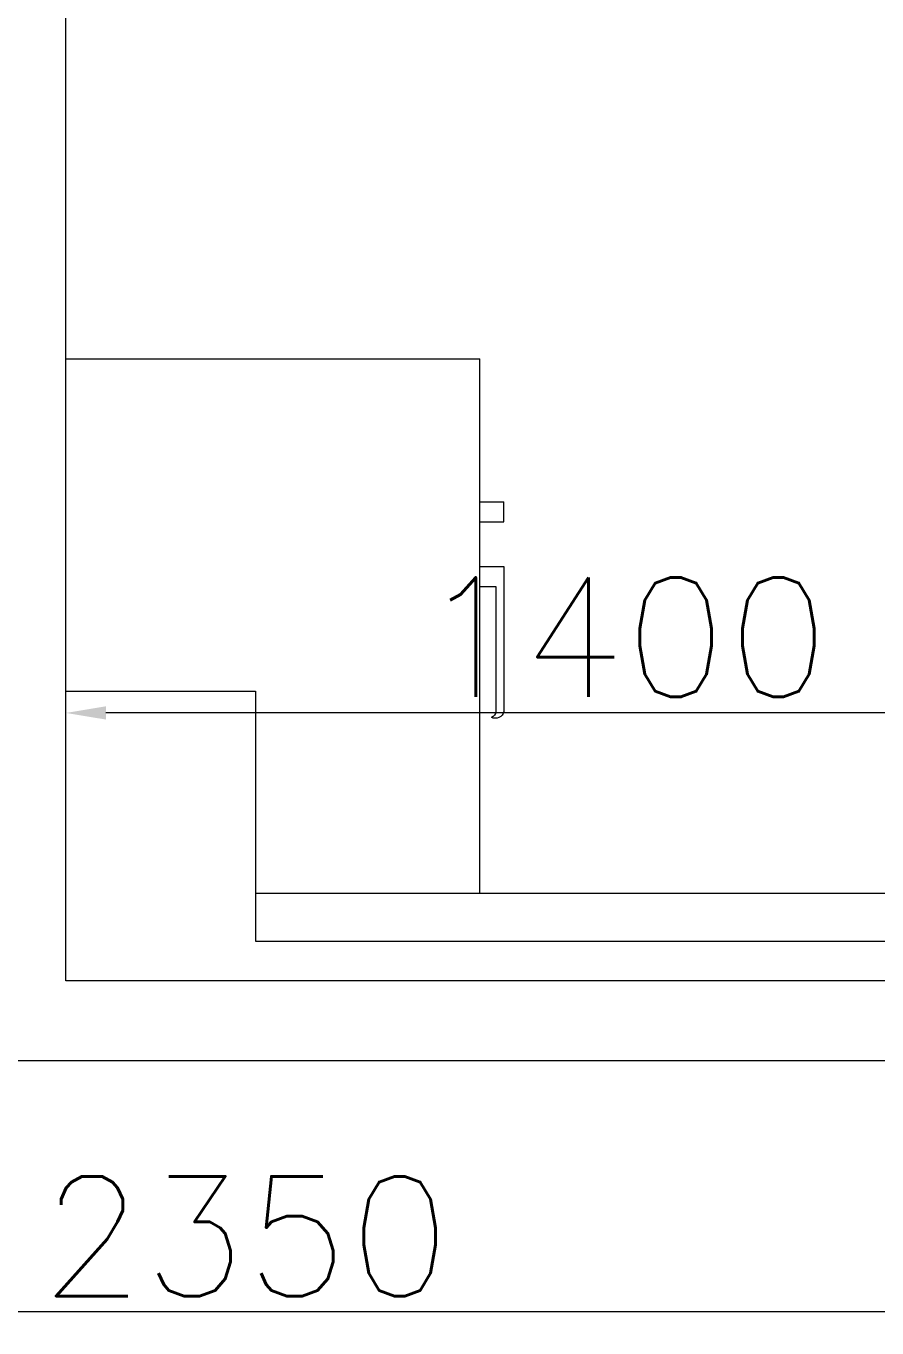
# Model space of a CAD drawing. Header units: millimetres. Extents: x -2143172 to 5255, y -610845 to 279739.
# Drawn here: x -1088167 to -1087101, y -582803 to -581171 of the extents above; entities that cross this region are included whole.
import ezdxf

# ---------------------------------------------------------------- set-up
doc = ezdxf.new("R2010")
doc.units = ezdxf.units.MM
doc.header["$LTSCALE"] = 30
doc.layers.get('0').update_dxf_attribs({"lineweight": 5})
doc.layers.get('Defpoints').update_dxf_attribs({"lineweight": 5})
for name, color, linetype, lineweight in [('dims.', 152, 'Continuous', 5), ('LOADING', 163, 'Continuous', 5), ('Walls', 32, 'Continuous', 5)]:
    doc.layers.add(name, color=color, linetype=linetype, lineweight=lineweight)
doc.styles.add('SIMPLEX', font='SIMPLEX.shx', dxfattribs={"height": 150})
doc.dimstyles.new('Buk', dxfattribs={"dimtxt": 150, "dimasz": 50, "dimexe": 20, "dimexo": 25, "dimgap": 20, "dimtad": 1, "dimdec": 0, "dimrnd": 5, "dimdsep": 46, "dimtxsty": 'SIMPLEX', "dimcen": 0, "dimdle": 20, "dimclrd": 256, "dimclre": 256, "dimclrt": 256, "dimadec": 0, "dimazin": 0, "dimtfac": 0.0075, "dimtdec": 0, "dimtmove": 1, "dimatfit": 2, "dimldrblk": 'ARCHTICK', "dimfxl": 1, "dimtolj": 1, "dimtzin": 0, "dimlwd": -1, "dimlwe": -1, "dimarcsym": 0})

# ---------------------------------------------------------------- blocks, each defined once
blk = doc.blocks.new('*D273')
at = {"layer": 'Defpoints', "color": 0, "transparency": 16777216}
for p in [(-1088117.4, -582032), (-1088117.4, -582368.1, 0.1), (-1086717.4, -582368.1, 0.1)]:
    blk.add_point(p, dxfattribs=at)
at = {"layer": 'dims.', "linetype": 'Continuous', "transparency": 16777216}
for p, q in [((-1088117.4, -582343.1), (-1088117.4, -582012)), ((-1086717.4, -582343.1), (-1086717.4, -582012))]:
    blk.add_line(p, q, dxfattribs=at)
at = {"layer": 'dims.', "transparency": 16777216}
blk.add_line((-1086767.4, -582032), (-1088067.4, -582032), dxfattribs=at)
for points in [[(-1088067.4, -582023.7), (-1088067.4, -582040.3), (-1088117.4, -582032)], [(-1086767.4, -582023.7), (-1086767.4, -582040.3), (-1086717.4, -582032)]]:
    blk.add_solid(points, dxfattribs=at)
at = {"layer": 'dims.', "transparency": 16777216, "insert": (-1087417.4, -581937), "char_height": 150, "attachment_point": 5, "style": 'SIMPLEX'}
blk.add_mtext('\\A1;1400', dxfattribs=at)
blk = doc.blocks.new('_ArchTick')
at = {"color": 0, "linetype": 'ByBlock', "const_width": 0.15}
blk.add_lwpolyline([(-0.5, -0.5), (0.5, 0.5)], dxfattribs=at)
blk = doc.blocks.new('*D276')
at = {"layer": 'Defpoints', "color": 0, "transparency": 16777216}
for p in [(-1089066.5, -582468.1, 0.1), (-1086717.4, -582468.1, 0.1), (-1089066.5, -582783.1)]:
    blk.add_point(p, dxfattribs=at)
at = {"layer": 'dims.', "linetype": 'Continuous', "transparency": 16777216}
for p, q in [((-1089066.5, -582493.1), (-1089066.5, -582803.1)), ((-1086717.4, -582493.1), (-1086717.4, -582803.1))]:
    blk.add_line(p, q, dxfattribs=at)
at = {"layer": 'dims.', "transparency": 16777216}
blk.add_line((-1086767.4, -582783.1), (-1089016.5, -582783.1), dxfattribs=at)
for points in [[(-1089016.5, -582774.8), (-1089016.5, -582791.5), (-1089066.5, -582783.1)], [(-1086767.4, -582774.8), (-1086767.4, -582791.5), (-1086717.4, -582783.1)]]:
    blk.add_solid(points, dxfattribs=at)
at = {"layer": 'dims.', "transparency": 16777216, "insert": (-1087892, -582688.1), "char_height": 150, "attachment_point": 5, "style": 'SIMPLEX'}
blk.add_mtext('\\A1;2350', dxfattribs=at)
blk = doc.blocks.new('DE13269-P')
for p, q in [((-0.5776, -0.3135), (-0.5776, 0)), ((-0.5776, 0), (0.5776, 0)), ((-0.5776, -0.06), (0.5552, -0.06)), ((-0.2966, -0.06), (-0.2966, -0.73)), ((-0.2766, -0.4445), (-0.2766, -0.288)), ((-0.2666, -0.4695), (-0.2666, -0.288)), ((-0.8154, -0.3135), (-0.5776, -0.3135)), ((-0.8154, -0.3135), (-0.8154, -0.73)), ((-0.2966, -0.4445), (-0.2766, -0.4445)), ((-0.2966, -0.4695), (-0.2666, -0.4695)), ((-0.2966, -0.5258), (-0.2666, -0.5258)), ((-0.2666, -0.5258), (-0.2666, -0.5508)), ((-0.2966, -0.5508), (-0.2666, -0.5508)), ((-0.8154, -0.73), (-0.2966, -0.73))]:
    blk.add_line(p, q)
for centre, radius, start, end in [((-0.2773, -0.2927), 0.0132, 69.2226, 110.7774), ((-0.2849, -0.2881), 0.00829, 0.351, 70.0784), ((-0.276, -0.2892), 0.00952, 7.0004, 69.2226)]:
    blk.add_arc(centre, radius, start, end)
blk = doc.blocks.new('D.131.54.60')
at = {"layer": 'LOADING', "xscale": -1000, "yscale": 1000, "zscale": 1000, "rotation": 270}
blk.add_blockref('DE13269-P', (11800.9, 3000.6), dxfattribs=at)

msp = doc.modelspace()

# ---------------------------------------------------------------- linework, layer by layer
at = {"layer": 'Walls'}
for p, q in [((-1088117.4, -582368.1, 0.2), (-1088117.4, -580210.5, 0.2)), ((-1084117.4, -582368.1, 0.2), (-1088117.4, -582368.1, 0.2)), ((-1084017.4, -582468.1, 0.2), (-1091157, -582468.1, 0.2))]:
    msp.add_line(p, q, dxfattribs=at)

# ---------------------------------------------------------------- block references
at = {"layer": 'dims.', "rotation": 270}
msp.add_blockref('D.131.54.60', (-1090302.7, -570517.2, 0.1), dxfattribs=at)

# ---------------------------------------------------------------- dimensions: what is measured, and where the dimension line sits
at = {"layer": 'dims.'}
for base, p1, p2, picture, middle in [((-1088117.4, -582032, 0.1), (-1086717.4, -582368.1, 0.2), (-1088117.4, -582368.1, 0.2), '*D273', (-1087417.4, -581937, 0.1)), ((-1089066.5, -582783.1, 0.1), (-1086717.4, -582468.1, 0.2), (-1089066.5, -582468.1, 0.2), '*D276', (-1087892, -582688.1, 0.1))]:
    dim = msp.add_linear_dim(base=base, p1=p1, p2=p2, dimstyle='Buk', dxfattribs=at)
    dim.commit()
    dim.dimension.update_dxf_attribs({"geometry": picture, "text_midpoint": middle})

doc.saveas('drawing.dxf')
